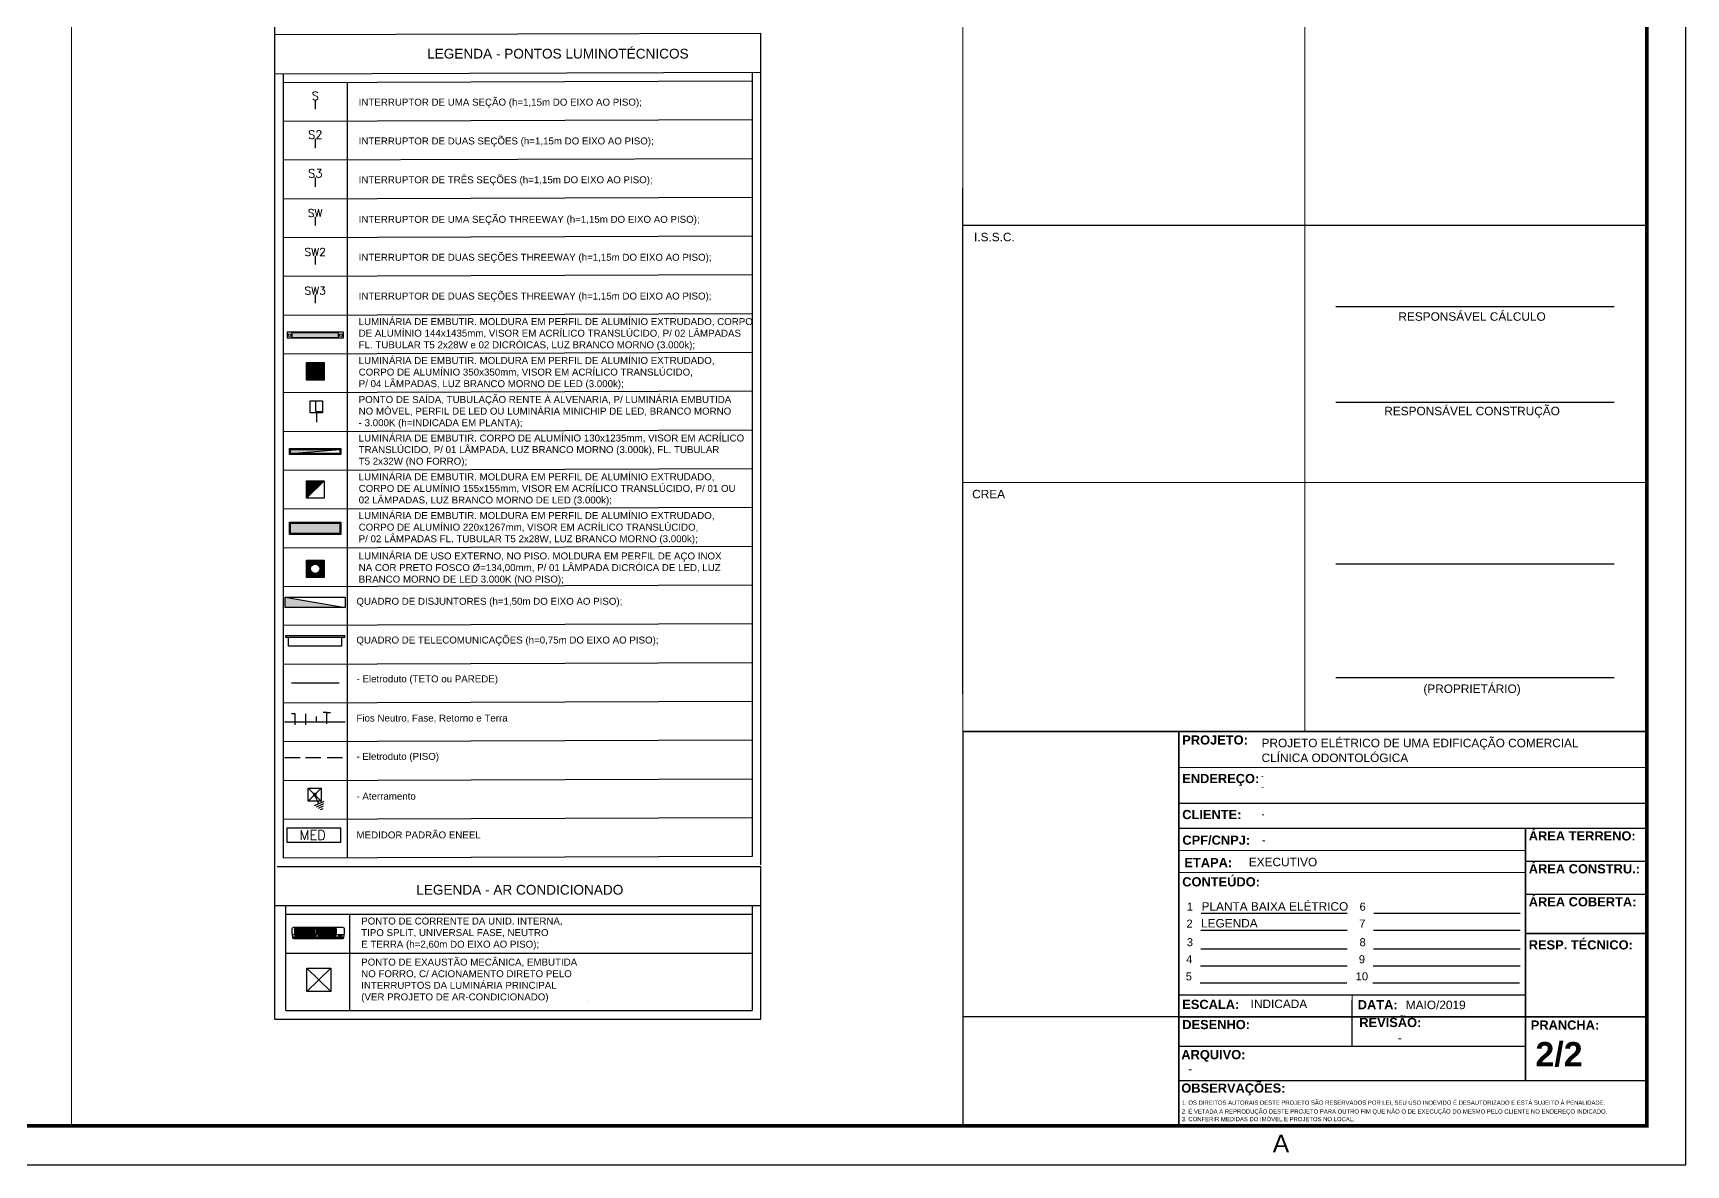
# Model space of a CAD drawing. Header units: millimetres. Extents: x 3040 to 3208, y 298 to 357.
# Drawn here: x 3165.43 to 3207.71, y 297.86 to 326.83 of the extents above; entities that cross this region are included whole.
import ezdxf
from ezdxf.enums import TextEntityAlignment as Align

# ---------------------------------------------------------------- set-up
doc = ezdxf.new("R2010")
doc.units = ezdxf.units.MM
doc.header["$MEASUREMENT"] = 0
doc.linetypes.add('CONTINU', pattern=[0])
doc.linetypes.add('HIDDEN', pattern=[0.375, 0.25, -0.125])
doc.layers.get('0').update_dxf_attribs({"linetype": 'CONTINUOUS'})
for name, color, linetype in [('Ar condicionado', 3, 'CONTINUOUS'), ('E-txt-g', 3, 'CONTINUOUS'), ('eletroduto parede e teto', 2, 'CONTINU'), ('Especificações', 3, 'CONTINUOUS'), ("LINHA - PROJETU'S", 1, 'CONTINUOUS'), ('LUMINO', 4, 'CONTINUOUS'), ('P2', 1, 'CONTINUOUS'), ('PL3', 3, 'CONTINUOUS'), ('Pontos Elétricos e Luminotécnica', 3, 'CONTINUOUS'), ('Pontos Luminotécnicos', 3, 'CONTINUOUS'), ('PONTOS_ELETRICOS', 2, 'CONTINUOUS'), ("PRANCHA - PROJETU'S", 7, 'CONTINUOUS'), ('projeção', 6, 'CONTINUOUS'), ('TEXTO', 2, 'CONTINUOUS'), ('TXT_0', 7, 'CONTINUOUS')]:
    doc.layers.add(name, color=color, linetype=linetype)
doc.styles.add('ARIAL', font='arial.ttf', dxfattribs={"height": 2})
doc.styles.add('F2', font='ARIALN.TTF')
doc.styles.add('HELVET', font='HELVET.SHX')
doc.styles.add('PADRAO_TXT', font='romans.shx')
doc.styles.add('ROMANS', font='romans.shx', dxfattribs={"height": 0.1})

# ---------------------------------------------------------------- blocks, each defined once
blk = doc.blocks.new('Interruptor 1S')
at = {"layer": 'PL3'}
blk.add_line((0, 0.08), (0, 0), dxfattribs=at)
at = {"layer": 'PL3', "style": 'ROMANS'}
blk.add_text('S', height=0.072, dxfattribs=at).set_placement((0, 0.116), align=Align.MIDDLE)
blk = doc.blocks.new('interruptor tw duplo')
at = {"layer": 'PL3'}
blk.add_line((0, 0.111), (0, 0), dxfattribs=at)
at = {"layer": 'PL3', "style": 'ROMANS'}
blk.add_text('SW2', height=0.0995, dxfattribs=at).set_placement((0, 0.16), align=Align.MIDDLE)
blk = doc.blocks.new('interruptor threeway simples.01')
at = {"layer": 'PL3'}
blk.add_line((0, 2.48), (0, 0), dxfattribs=at)
at = {"layer": 'PL3', "style": 'ROMANS'}
blk.add_text('SW', height=2.231, dxfattribs=at).set_placement((0, 3.59), align=Align.MIDDLE)
blk = doc.blocks.new('INTERRUPTOR 2.01')
at = {"layer": 'Pontos Elétricos e Luminotécnica'}
blk.add_line((0, 2.68), (0, 0.01), dxfattribs=at)
at = {"layer": 'Pontos Elétricos e Luminotécnica', "style": 'ROMANS'}
blk.add_text('S2', height=2.396, dxfattribs=at).set_placement((0, 3.87), align=Align.MIDDLE)
blk = doc.blocks.new('INTERRUPTOR 3.01')
at = {"layer": 'Pontos Elétricos e Luminotécnica'}
blk.add_line((0, 2.66), (0, 0), dxfattribs=at)
at = {"layer": 'Pontos Elétricos e Luminotécnica', "style": 'ROMANS'}
blk.add_text('S3', height=2.396, dxfattribs=at).set_placement((0, 3.86), align=Align.MIDDLE)
blk = doc.blocks.new('INTERRUPTOR THREEWAY.01')
at = {"layer": 'Pontos Elétricos e Luminotécnica'}
blk.add_line((0, 2.48), (0, 0), dxfattribs=at)
at = {"layer": 'Pontos Elétricos e Luminotécnica', "style": 'ROMANS'}
blk.add_text('SW3', height=2.231, dxfattribs=at).set_placement((0, 3.59), align=Align.MIDDLE)
blk = doc.blocks.new('1111')
at = {"layer": 'Pontos Luminotécnicos'}
h = blk.add_hatch(color=9, dxfattribs=at)
h.dxf.hatch_style = 1
h.paths.add_polyline_path([(-1.3125, -0.134), (-0.1225, -0.134), (-0.1225, -0.01), (-1.3125, -0.01)])
for points in [[(-1.435, -0.144), (0, -0.144), (0, 0), (-1.435, 0)], [(-1.3125, -0.134), (-0.1225, -0.134), (-0.1225, -0.01), (-1.3125, -0.01)]]:
    blk.add_lwpolyline(points, close=True, dxfattribs=at)
for centre in [(-1.37375, -0.072), (-0.06125, -0.072)]:
    blk.add_circle(centre, 0.03675, dxfattribs=at)
blk = doc.blocks.new('PONTO PERFIL.01')
at = {"layer": 'Especificações'}
h = blk.add_hatch(dxfattribs=at)
h.set_pattern_fill('ANGLE', color=9)
h.set_pattern_definition([(0, (-4765.716, 106.664), (0, 6.985), [5.08, -1.905]), (90, (-4765.716, 106.664), (-6.985, 4e-16), [5.08, -1.905])])
h.paths.add_polyline_path([(-1.75, 6.12), (1.75, 6.12), (1.75, 2.62), (-1.75, 2.62)])
at = {"layer": 'PL3'}
blk.add_line((0, 2.62), (0, 0), dxfattribs=at)
at = {"layer": 'Pontos Luminotécnicos'}
blk.add_lwpolyline([(-1.75, 6.12), (1.75, 6.12), (1.75, 2.62), (-1.75, 2.62)], close=True, dxfattribs=at)
blk = doc.blocks.new('ar projeção.01')
at = {"layer": 'projeção', "ltscale": 0.5}
for p, q in [((-0.49, -0.14), (0.49, -0.14)), ((-0.485, -0.181), (0.485, -0.181)), ((-0.481, -0.201), (0.481, -0.201)), ((-0.471, -0.214), (0.471, -0.214)), ((-0.455, -0.14), (-0.44, -0.16)), ((-0.452, -0.021), (-0.452, -0.123)), ((-0.452, -0.021), (-0.175, -0.021)), ((-0.452, -0.034), (-0.07, -0.034)), ((-0.452, -0.048), (-0.07, -0.048)), ((-0.452, -0.06), (-0.07, -0.06)), ((-0.452, -0.073), (-0.07, -0.073)), ((-0.452, -0.085), (-0.07, -0.085)), ((-0.452, -0.098), (-0.07, -0.098)), ((-0.452, -0.11), (-0.07, -0.11)), ((-0.452, -0.123), (-0.175, -0.123)), ((-0.44, -0.16), (-0.05, -0.16)), ((-0.406, -0.021), (-0.406, -0.123)), ((-0.36, -0.021), (-0.36, -0.123)), ((-0.314, -0.021), (-0.314, -0.123)), ((-0.267, -0.021), (-0.267, -0.123)), ((-0.221, -0.021), (-0.221, -0.123)), ((-0.175, -0.021), (0.343, -0.021)), ((-0.175, -0.021), (-0.175, -0.123)), ((-0.175, -0.123), (0.343, -0.123)), ((-0.129, -0.021), (-0.129, -0.123)), ((-0.07, -0.021), (-0.07, -0.123)), ((-0.034, -0.14), (-0.05, -0.16)), ((-0.04, -0.021), (-0.04, -0.123)), ((-0.04, -0.034), (0.343, -0.034)), ((-0.04, -0.048), (0.343, -0.048)), ((-0.04, -0.06), (0.343, -0.06)), ((-0.04, -0.073), (0.343, -0.073)), ((-0.04, -0.085), (0.343, -0.085)), ((-0.04, -0.098), (0.343, -0.098)), ((-0.04, -0.11), (0.343, -0.11)), ((-0.01, -0.14), (0.006, -0.16)), ((0.006, -0.16), (0.335, -0.16)), ((0.019, -0.021), (0.019, -0.123)), ((0.065, -0.021), (0.065, -0.123)), ((0.111, -0.021), (0.111, -0.123)), ((0.158, -0.021), (0.158, -0.123)), ((0.204, -0.021), (0.204, -0.123)), ((0.25, -0.021), (0.25, -0.123)), ((0.296, -0.021), (0.296, -0.123)), ((0.35, -0.14), (0.335, -0.16)), ((0.343, -0.021), (0.343, -0.123)), ((0.376, -0.14), (0.391, -0.16)), ((0.391, -0.16), (0.44, -0.16)), ((0.455, -0.14), (0.44, -0.16))]:
    blk.add_line(p, q, dxfattribs=at)
blk.add_lwpolyline([(-0.453, -0.22, -0.36397), (-0.483, -0.195), (-0.495, -0.105), (-0.495, -0.03, -0.414214), (-0.465, 0), (0.465, 0, -0.414214), (0.495, -0.03), (0.495, -0.105), (0.483, -0.195, -0.36397), (0.453, -0.22)], format="xyb", close=True, dxfattribs=at)
blk = doc.blocks.new('*U301', base_point=(8491.6, 4881.8))
at = {"linetype": 'Continuous'}
for p, q in [((8479.6, 4869.8), (8503.6, 4893.8)), ((8479.6, 4893.8), (8503.6, 4869.8)), ((8479.6, 4893.8), (8503.6, 4893.8)), ((8479.6, 4869.8), (8479.6, 4893.8)), ((8508, 4889.4), (8493.3, 4882.6)), ((8503.6, 4893.8), (8503.6, 4869.8)), ((8503.8, 4898.5), (8512.2, 4880.3)), ((8508.3, 4897.8), (8514.6, 4884.2)), ((8512.8, 4897.1), (8517, 4888)), ((8517.2, 4896.4), (8519.3, 4891.9)), ((8503.6, 4869.8), (8479.6, 4869.8))]:
    blk.add_line(p, q, dxfattribs=at)
at = {"linetype": 'Continuous', "const_width": 3.68}
blk.add_lwpolyline([(8489.7, 4881.8, 1), (8493.4, 4881.8, 1)], format="xyb", close=True, dxfattribs=at)
blk = doc.blocks.new('medi')
at = {"layer": 'PONTOS_ELETRICOS'}
blk.add_lwpolyline([(-0.282, -0.074), (0.282, -0.074), (0.282, 0.074), (-0.282, 0.074)], close=True, dxfattribs=at)
at = {"layer": 'TXT_0', "style": 'PADRAO_TXT'}
blk.add_text('MED', height=0.1, dxfattribs=at).set_placement((-0.148, -0.049))
blk = doc.blocks.new('ADFSGASDFG')
at = {"layer": "PRANCHA - PROJETU'S", "color": 1}
blk.add_lwpolyline([(276.578, 47.946), (360.678, 47.946), (360.678, 107.346), (276.578, 107.346)], close=True, dxfattribs=at)
at = {"layer": "PRANCHA - PROJETU'S", "color": 4, "const_width": 0.1}
blk.add_lwpolyline([(279.078, 106.346), (359.678, 106.346), (359.678, 48.946), (279.078, 48.946)], close=True, dxfattribs=at)

msp = doc.modelspace()

# ---------------------------------------------------------------- hatches: boundary and pattern name
at = {"layer": 'Pontos Elétricos e Luminotécnica'}
msp.add_hatch(color=254, dxfattribs=at).paths.add_polyline_path([(3173.413, 312.129), (3171.88, 312.392), (3171.88, 312.129)])
at = {"layer": 'Pontos Luminotécnicos'}
h = msp.add_hatch(color=9, dxfattribs=at)
h.dxf.hatch_style = 1
h.paths.add_polyline_path([(3172.425, 317.948), (3172.871, 317.948), (3172.871, 318.394), (3172.425, 318.394)])
at = {"layer": 'Pontos Luminotécnicos', "ltscale": 0.05}
h = msp.add_hatch(color=9, dxfattribs=at)
h.dxf.hatch_style = 1
h.paths.add_polyline_path([(3173.277, 316.174), (3172.018, 316.174), (3172.018, 316.071)])
h = msp.add_hatch(color=9, dxfattribs=at)
h.dxf.hatch_style = 1
h.paths.add_polyline_path([(3172.871, 315.371), (3172.425, 315.371), (3172.425, 314.925)])
h = msp.add_hatch(color=9, dxfattribs=at)
h.dxf.hatch_style = 1
h.paths.add_polyline_path([(3172.018, 314.285), (3173.277, 314.285), (3173.277, 314.026), (3172.018, 314.026)])
at = {"layer": 'Pontos Luminotécnicos'}
h = msp.add_hatch(color=251, dxfattribs=at)
h.dxf.hatch_style = 1
h.paths.add_polyline_path([(3172.871, 313.343), (3172.425, 313.343), (3172.425, 312.897), (3172.871, 312.897)])
h.paths.add_polyline_path([(3172.769, 313.12, -1), (3172.527, 313.12, -1)], flags=16)

# ---------------------------------------------------------------- linework, layer by layer
at = {"color": 5}
for p, q in [((3171.612, 326.787), (3171.612, 351.181)), ((3171.612, 326.787), (3184.042, 326.828)), ((3171.612, 305.5), (3171.612, 326.787)), ((3184.042, 305.541), (3184.042, 326.828)), ((3171.612, 325.787), (3184.042, 325.829)), ((3171.612, 301.594), (3171.612, 305.5)), ((3171.672, 305.5), (3184.042, 305.5)), ((3184.042, 301.594), (3184.042, 305.5)), ((3171.612, 304.501), (3184.042, 304.501)), ((3179.629, 302.072), (3179.629, 302.072)), ((3171.612, 301.594), (3184.042, 301.594))]:
    msp.add_line(p, q, dxfattribs=at)
at = {"color": 4}
msp.add_line((3206.712, 308.749), (3206.712, 328.484), dxfattribs=at)
at = {"color": 250}
for p, q in [((3171.834, 305.722), (3171.836, 325.788)), ((3171.834, 325.566), (3183.82, 325.607)), ((3183.82, 325.829), (3183.82, 305.763)), ((3173.462, 325.566), (3173.462, 305.728)), ((3171.834, 324.573), (3183.82, 324.614)), ((3171.834, 324.573), (3183.82, 324.614)), ((3171.834, 323.581), (3183.82, 323.622)), ((3171.834, 323.581), (3183.82, 323.622)), ((3171.834, 322.589), (3183.82, 322.63)), ((3171.834, 322.589), (3183.82, 322.63)), ((3171.834, 321.597), (3183.82, 321.638)), ((3171.834, 321.597), (3183.82, 321.638)), ((3171.834, 320.605), (3183.82, 320.646)), ((3171.834, 319.613), (3183.82, 319.654)), ((3171.834, 318.62), (3183.82, 318.661)), ((3171.834, 317.628), (3183.82, 317.669)), ((3171.834, 316.636), (3183.82, 316.677)), ((3171.834, 315.644), (3183.82, 315.685)), ((3171.834, 314.652), (3183.82, 314.693)), ((3171.834, 313.659), (3183.82, 313.7)), ((3171.834, 312.667), (3183.82, 312.708)), ((3171.834, 311.675), (3183.82, 311.716)), ((3171.834, 310.683), (3183.82, 310.724)), ((3171.837, 309.691), (3183.823, 309.732)), ((3171.837, 308.699), (3183.823, 308.74)), ((3171.837, 308.699), (3183.823, 308.74)), ((3171.84, 307.706), (3183.827, 307.747)), ((3171.84, 307.706), (3183.827, 307.747)), ((3171.844, 306.714), (3183.83, 306.755)), ((3171.844, 306.714), (3183.83, 306.755)), ((3171.834, 305.722), (3183.82, 305.763)), ((3171.847, 305.722), (3183.833, 305.763)), ((3171.894, 301.816), (3171.894, 304.501)), ((3183.82, 304.501), (3183.82, 301.816)), ((3171.894, 304.279), (3183.82, 304.279)), ((3171.894, 304.279), (3183.82, 304.279)), ((3173.523, 304.279), (3173.523, 301.816)), ((3171.894, 303.286), (3183.82, 303.286)), ((3171.894, 301.816), (3183.82, 301.816))]:
    msp.add_line(p, q, dxfattribs=at)
at = {"layer": 'E-txt-g'}
for p, q in [((3205.879, 319.82), (3198.753, 319.82)), ((3205.879, 317.371), (3198.753, 317.371)), ((3205.879, 313.242), (3198.753, 313.242)), ((3205.879, 310.327), (3198.753, 310.327))]:
    msp.add_line(p, q, dxfattribs=at)
at = {"layer": "LINHA - PROJETU'S", "color": 1}
msp.add_line((3189.212, 309.908), (3189.212, 322.86), dxfattribs=at)
at = {"layer": "LINHA - PROJETU'S", "color": 1, "const_width": 0.03}
for points in [[(3166.412, 298.865), (3166.412, 356.265), (3166.412, 356.265)], [(3189.212, 308.953), (3189.212, 328.607), (3206.759, 328.607)], [(3197.962, 308.953), (3197.962, 328.607)], [(3206.712, 321.906), (3189.212, 321.906)], [(3206.712, 315.327), (3189.212, 315.327)], [(3206.712, 308.953), (3189.212, 308.953), (3189.212, 298.865)], [(3194.737, 298.865), (3194.737, 308.953)], [(3194.737, 308.035), (3206.712, 308.035)], [(3194.737, 308.035), (3206.712, 308.035)], [(3194.737, 307.116), (3206.712, 307.116)], [(3194.737, 306.477), (3206.712, 306.477)], [(3194.737, 306.477), (3206.712, 306.477)], [(3194.737, 306.477), (3206.712, 306.477)], [(3203.61, 306.477), (3203.61, 300.036)], [(3203.61, 305.913), (3194.737, 305.913)], [(3194.737, 305.913), (3203.61, 305.913)], [(3194.737, 305.349), (3203.61, 305.349)], [(3206.712, 305.635), (3203.61, 305.635)], [(3203.61, 304.791), (3206.712, 304.791)], [(3206.712, 303.791), (3203.61, 303.791)], [(3203.61, 302.212), (3194.737, 302.212)], [(3199.173, 302.212), (3199.173, 300.904)], [(3189.212, 301.657), (3206.712, 301.657)], [(3203.61, 300.904), (3199.173, 300.904), (3199.173, 301.657)], [(3203.61, 301.657), (3203.61, 300.904)], [(3199.173, 300.904), (3194.737, 300.904)], [(3206.712, 300.024), (3194.737, 300.024)]]:
    msp.add_lwpolyline(points, dxfattribs=at)
at = {"layer": "LINHA - PROJETU'S", "color": 1}
for points in [[(3194.737, 308.953), (3194.737, 298.865)], [(3203.61, 301.657), (3203.61, 300.036)]]:
    msp.add_lwpolyline(points, dxfattribs=at)
at = {"layer": 'LUMINO'}
for p, q in [((3172.04, 310.198), (3173.261, 310.198)), ((3171.858, 309.201), (3173.415, 309.201)), ((3171.859, 309.201), (3172.254, 309.201)), ((3172.131, 309.409), (3172.036, 309.409)), ((3172.131, 309.125), (3172.131, 309.409)), ((3172.408, 309.125), (3172.408, 309.409)), ((3172.679, 309.201), (3172.679, 309.343)), ((3172.942, 309.438), (3172.847, 309.438)), ((3172.942, 309.154), (3172.942, 309.438)), ((3172.942, 309.438), (3173.036, 309.438)), ((3171.862, 308.291), (3172.257, 308.291)), ((3172.398, 308.291), (3172.793, 308.291)), ((3172.952, 308.291), (3173.347, 308.291))]:
    msp.add_line(p, q, dxfattribs=at)
at = {"layer": 'P2'}
msp.add_line((3206.712, 308.953), (3189.212, 308.953), dxfattribs=at)
at = {"layer": 'Pontos Elétricos e Luminotécnica'}
msp.add_line((3171.88, 312.392), (3173.413, 312.129), dxfattribs=at)
for points in [[(3173.413, 312.392), (3173.413, 312.129), (3171.88, 312.129), (3171.88, 312.392)], [(3173.4, 311.4), (3171.885, 311.4), (3171.885, 311.373), (3173.4, 311.373)]]:
    msp.add_lwpolyline(points, close=True, dxfattribs=at)
msp.add_lwpolyline([(3173.318, 311.373), (3173.318, 311.139), (3171.966, 311.139), (3171.966, 311.373)], dxfattribs=at)
at = {"layer": 'Pontos Luminotécnicos', "ltscale": 0.05}
msp.add_line((3172.018, 316.071), (3173.277, 316.174), dxfattribs=at)
at = {"layer": 'Pontos Luminotécnicos', "ltscale": 0.5}
msp.add_line((3172.425, 314.925), (3172.871, 315.371), dxfattribs=at)
at = {"layer": 'Pontos Luminotécnicos', "color": 6, "linetype": 'HIDDEN', "ltscale": 10}
for p, q in [((3173.045, 302.305), (3172.432, 302.903)), ((3172.432, 302.305), (3173.045, 302.903))]:
    msp.add_line(p, q, dxfattribs=at)
at = {"layer": 'Pontos Luminotécnicos', "ltscale": 0.5}
for points in [[(3172.425, 318.394), (3172.871, 318.394), (3172.871, 317.948), (3172.425, 317.948)], [(3172.425, 315.371), (3172.871, 315.371), (3172.871, 314.925), (3172.425, 314.925)], [(3172.425, 313.343), (3172.871, 313.343), (3172.871, 312.897), (3172.425, 312.897)]]:
    msp.add_lwpolyline(points, close=True, dxfattribs=at)
at = {"layer": 'Pontos Luminotécnicos', "ltscale": 0.05}
for points in [[(3171.992, 316.2), (3173.304, 316.2), (3173.304, 316.044), (3171.992, 316.044)], [(3172.018, 316.174), (3173.277, 316.174), (3173.277, 316.071), (3172.018, 316.071)], [(3171.992, 314.311), (3173.304, 314.311), (3173.304, 314), (3171.992, 314)], [(3172.018, 314.285), (3173.277, 314.285), (3173.277, 314.026), (3172.018, 314.026)]]:
    msp.add_lwpolyline(points, close=True, dxfattribs=at)
at = {"layer": 'Pontos Luminotécnicos', "ltscale": 10}
msp.add_lwpolyline([(3172.432, 302.903), (3173.045, 302.903), (3173.045, 302.305), (3172.432, 302.305)], close=True, dxfattribs=at)
at = {"layer": 'Pontos Luminotécnicos'}
msp.add_circle((3172.648, 313.12), 0.121, dxfattribs=at)
at = {"layer": "PRANCHA - PROJETU'S", "color": 1}
for p, q in [((3189.212, 308.953), (3189.212, 298.865)), ((3199.173, 301.657), (3199.173, 302.083)), ((3194.737, 301.657), (3189.212, 301.657)), ((3194.737, 300.024), (3206.712, 300.024))]:
    msp.add_line(p, q, dxfattribs=at)
at = {"layer": "PRANCHA - PROJETU'S"}
for p, q in [((3206.712, 308.953), (3206.712, 298.865)), ((3189.212, 298.865), (3206.712, 298.865)), ((3189.212, 298.865), (3206.712, 298.865)), ((3189.212, 298.865), (3206.712, 298.865)), ((3190.984, 298.865), (3206.712, 298.865)), ((3195.549, 298.865), (3206.387, 298.865)), ((3195.549, 298.865), (3206.712, 298.865))]:
    msp.add_line(p, q, dxfattribs=at)
at = {"layer": "PRANCHA - PROJETU'S", "color": 6}
for p, q in [((3195.31, 304.304), (3199.048, 304.304)), ((3199.729, 304.304), (3203.09, 304.304)), ((3199.729, 304.304), (3203.468, 304.304)), ((3195.301, 303.871), (3199.048, 303.871)), ((3199.72, 303.87), (3203.468, 303.87)), ((3195.301, 303.396), (3199.048, 303.396)), ((3199.72, 303.395), (3203.468, 303.395)), ((3195.292, 302.959), (3199.048, 302.959)), ((3195.292, 302.959), (3199.048, 302.959)), ((3199.711, 302.959), (3203.468, 302.959)), ((3199.711, 302.959), (3203.468, 302.959)), ((3195.283, 302.522), (3199.039, 302.522)), ((3195.283, 302.522), (3199.039, 302.522)), ((3199.702, 302.522), (3203.458, 302.522)), ((3199.702, 302.522), (3203.458, 302.522))]:
    msp.add_line(p, q, dxfattribs=at)
at = {"layer": "PRANCHA - PROJETU'S", "color": 1}
for points in [[(3206.712, 308.953), (3189.212, 308.953), (3189.212, 298.865)], [(3194.737, 301.309), (3194.737, 308.953)], [(3203.61, 300.036), (3203.61, 306.477)], [(3203.61, 304.791), (3206.712, 304.791)], [(3203.61, 303.791), (3206.712, 303.791)], [(3206.712, 302.083), (3206.752, 302.083)], [(3194.737, 301.657), (3206.712, 301.657)], [(3199.173, 300.904), (3199.173, 301.657)], [(3194.737, 298.865), (3194.737, 301.309)], [(3203.61, 301.309), (3203.61, 301.311)], [(3194.737, 300.904), (3203.61, 300.904)]]:
    msp.add_lwpolyline(points, dxfattribs=at)

# ---------------------------------------------------------------- block references
at = {"layer": 'Ar condicionado', "xscale": 1.345023136213712, "yscale": 1.345023136213712, "zscale": 1.345023136213712}
msp.add_blockref('ar projeção.01', (3172.721, 303.947), dxfattribs=at)
at = {"layer": 'eletroduto parede e teto', "xscale": 2.456999999999999, "yscale": 2.456999999999999, "zscale": 2.456999999999999}
msp.add_blockref('medi', (3172.609, 306.302), dxfattribs=at)
at = {"layer": 'LUMINO', "xscale": 0.0138673375169605, "yscale": 0.0138673375169605, "zscale": 0.0138673375169605, "rotation": 270}
msp.add_blockref('*U301', (3172.636, 307.336), dxfattribs=at)
at = {"layer": 'Pontos Elétricos e Luminotécnica'}
for name, p, xscale, yscale, zscale in [('Interruptor 1S', (3172.648, 324.877), 2.960813555714391, 2.960813555714391, 2.960813555714391), ('INTERRUPTOR 2.01', (3172.648, 323.884), 0.0889785, 0.0889785, 0.0889785), ('INTERRUPTOR 3.01', (3172.648, 322.893), 0.0889785, 0.0889785, 0.0889785), ('interruptor threeway simples.01', (3172.648, 321.901), 0.0889785, 0.0889785, 0.0889785), ('interruptor tw duplo', (3172.648, 320.908), 1.993813842236016, 1.993813842236016, 1.993813842236016), ('INTERRUPTOR THREEWAY.01', (3172.648, 319.916), 0.0889785, 0.0889785, 0.0889785)]:
    msp.add_blockref(name, p, dxfattribs=dict(at, xscale=xscale, yscale=yscale, zscale=zscale))
at = {"layer": 'Pontos Luminotécnicos'}
for name, p, xscale, yscale, zscale in [('1111', (3173.366, 319.171), 1.001676231347727, 1.001676231347727, 1.001676231347727), ('PONTO PERFIL.01', (3172.675, 316.873), 0.0889785, 0.0889785, 0.0889785)]:
    msp.add_blockref(name, p, dxfattribs=dict(at, xscale=xscale, yscale=yscale, zscale=zscale))
at = {"layer": "PRANCHA - PROJETU'S", "color": 1}
msp.add_blockref('ADFSGASDFG', (2847.034, 249.919), dxfattribs=at)

# ---------------------------------------------------------------- texts
at = {"layer": "PRANCHA - PROJETU'S", "color": 2, "style": 'ARIAL'}
for s, height, p in [('I.S.S.C.', 0.2168, (3190.021, 321.609)), ('RESPONSÁVEL CÁLCULO', 0.21676, (3202.241, 319.601)), ('RESPONSÁVEL CONSTRUÇÃO', 0.21676, (3202.241, 317.153)), ('CREA', 0.2168, (3189.873, 315.031)), ('(PROPRIETÁRIO)', 0.21676, (3202.24, 310.046))]:
    msp.add_text(s, height=height, dxfattribs=at).set_placement(p, align=Align.MIDDLE)
for s, height, p in [('PROJETO ELÉTRICO DE UMA EDIFICAÇÃO COMERCIAL', 0.21676, (3196.856, 308.553)), ('CLÍNICA ODONTOLÓGICA', 0.21676, (3196.856, 308.174)), ('-', 0.217, (3196.86, 306.072)), ('EXECUTIVO', 0.2168, (3196.529, 305.507)), ('PLANTA BAIXA ELÉTRICO', 0.21676, (3195.321, 304.372)), ('LEGENDA ', 0.2168, (3195.308, 303.942)), ('INDICADA', 0.2168, (3196.576, 301.879)), ('MAIO/2019', 0.2168, (3200.546, 301.852)), ('-', 0.217, (3200.343, 301.007)), ('-', 0.217, (3194.981, 300.212))]:
    msp.add_text(s, height=height, dxfattribs=at).set_placement(p)
at = {"layer": "PRANCHA - PROJETU'S", "style": 'ARIAL'}
for s, height, p in [('1', 0.205, (3194.943, 304.371)), ('6', 0.205, (3199.362, 304.371)), ('2', 0.205, (3194.934, 303.938)), ('7', 0.205, (3199.353, 303.938)), ('3', 0.205, (3194.943, 303.463)), ('8', 0.205, (3199.362, 303.462)), ('4', 0.205, (3194.925, 303.026)), ('9', 0.205, (3199.344, 303.026)), ('5', 0.205, (3194.916, 302.589)), ('10', 0.2047, (3199.263, 302.589)), ('1. OS DIREITOS AUTORAIS DESTE PROJETO SÃO RESERVADOS POR LEI, SEU USO INDEVIDO É DESAUTORIZADO E ESTÁ SUJEITO À PENALIDADE.', 0.108382, (3194.814, 299.405)), ('3. CONFERIR MEDIDAS DO IMÓVEL E PROJETOS NO LOCAL.', 0.10838, (3194.814, 298.984)), ('2. É VETADA A REPRODUÇÃO DESTE PROJETO PARA OUTRO FIM QUE NÃO O DE EXECUÇÃO DO MESMO PELO CLIENTE NO ENDEREÇO INDICADO.', 0.108382, (3194.814, 299.179))]:
    msp.add_text(s, height=height, dxfattribs=at).set_placement(p)
at = {"layer": "PRANCHA - PROJETU'S", "color": 50, "linetype": 'Continuous', "style": 'ARIAL'}
msp.add_text('A', height=0.45, dxfattribs=at).set_placement((3197.352, 298.415), align=Align.MIDDLE)
at = {"layer": "PRANCHA - PROJETU'S", "color": 3, "char_height": 0.23508, "width": 8.80966, "attachment_point": 1, "style": 'HELVET'}
for s, insert in [('{\\fArial|b1|i0|c0|p34;PROJETO:}', (3194.827, 308.857)), ('{\\fArial|b1|i0|c0|p34;ENDEREÇO:}', (3194.827, 307.87)), ('{\\fArial|b1|i0|c0|p34;CLIENTE:}', (3194.827, 306.949)), ('{\\fArial|b1|i0|c0|p34;CPF/CNPJ:}', (3194.83, 306.294)), ('{\\fArial|b1|i0|c0|p34;ÁREA TERRENO:}', (3203.691, 306.403)), ('{\\fArial|b1|i0|c0|p34;ETAPA:}', (3194.882, 305.719)), ('{\\fArial|b1|i0|c0|p34;CONTEÚDO:}', (3194.827, 305.227)), ('{\\fArial|b1|i0|c0|p34;ÁREA CONSTRU.:}', (3203.691, 305.56)), ('{\\fArial|b1|i0|c0|p34;ÁREA COBERTA:}', (3203.691, 304.716)), ('{\\fArial|b1|i0|c0|p34;RESP. TÉCNICO:}', (3203.691, 303.614)), ('{\\fArial|b1|i0|c0|p34;ESCALA:}', (3194.827, 302.091)), ('{\\fArial|b1|i0|c0|p34;DATA:}', (3199.316, 302.083)), ('{\\fArial|b1|i0|c0|p34;DESENHO:}', (3194.827, 301.575)), ('{\\fArial|b1|i0|c0|p34;REVISÃO:}', (3199.356, 301.628)), ('{\\fArial|b1|i0|c0|p34;PRANCHA:}', (3203.743, 301.563)), ('{\\fArial|b1|i0|c0|p34;ARQUIVO:}', (3194.803, 300.806)), ('{\\fArial|b1|i0|c0|p34;OBSERVAÇÕES:}', (3194.803, 299.949))]:
    msp.add_mtext(s, dxfattribs=dict(at, insert=insert))
at = {"layer": "PRANCHA - PROJETU'S", "color": 2, "insert": (3203.861, 301.01), "char_height": 0.62207, "width": 23.31203, "attachment_point": 1, "style": 'HELVET'}
msp.add_mtext('{\\fArial|b1|i0|c0|p34;2/2}', dxfattribs=at)
at = {"layer": 'TEXTO', "color": 2, "style": 'ARIAL'}
for s, p in [('LEGENDA - PONTOS LUMINOTÉCNICOS', (3178.854, 326.176)), ('LEGENDA - AR CONDICIONADO', (3177.879, 304.782))]:
    msp.add_text(s, height=0.24914, dxfattribs=at).set_placement(p, align=Align.CENTER)
at = {"layer": 'TEXTO', "color": 2, "style": 'F2'}
for p in [(3196.839, 307.731), (3196.848, 307.449), (3196.856, 306.755)]:
    msp.add_text('-', height=0.179, dxfattribs=at).set_placement(p)
at = {"layer": 'TEXTO', "char_height": 0.17796, "attachment_point": 4, "style": 'ARIAL'}
for s, insert in [('INTERRUPTOR DE UMA SEÇÃO (h=1,15m DO EIXO AO PISO);', (3173.758, 325.032)), ('INTERRUPTOR DE DUAS SEÇÕES (h=1,15m DO EIXO AO PISO);', (3173.758, 324.039)), ('INTERRUPTOR DE TRÊS SEÇÕES (h=1,15m DO EIXO AO PISO);', (3173.758, 323.047)), ('INTERRUPTOR DE UMA SEÇÃO THREEWAY (h=1,15m DO EIXO AO PISO);', (3173.758, 322.034)), ('INTERRUPTOR DE DUAS SEÇÕES THREEWAY (h=1,15m DO EIXO AO PISO);', (3173.758, 321.063)), ('INTERRUPTOR DE DUAS SEÇÕES THREEWAY (h=1,15m DO EIXO AO PISO);', (3173.758, 320.071)), ('LUMINÁRIA DE EMBUTIR. MOLDURA EM PERFIL DE ALUMÍNIO EXTRUDADO, CORPO\\PDE ALUMÍNIO 144x1435mm, VISOR EM ACRÍLICO TRANSLÚCIDO, P/ 02 LÂMPADAS\\PFL. TUBULAR T5 2x28W e 02 DICRÓICAS, LUZ BRANCO MORNO (3.000k);', (3173.758, 319.121)), ('LUMINÁRIA DE EMBUTIR. MOLDURA EM PERFIL DE ALUMÍNIO EXTRUDADO,\\PCORPO DE ALUMÍNIO 350x350mm, VISOR EM ACRÍLICO TRANSLÚCIDO,\\PP/ 04 LÂMPADAS, LUZ BRANCO MORNO DE LED (3.000k);', (3173.758, 318.126)), ('PONTO DE SAÍDA, TUBULAÇÃO RENTE À ALVENARIA, P/ LUMINÁRIA EMBUTIDA\\PNO MÓVEL, PERFIL DE LED OU LUMINÁRIA MINICHIP DE LED, BRANCO MORNO\\P- 3.000K (h=INDICADA EM PLANTA);', (3173.758, 317.127)), ('LUMINÁRIA DE EMBUTIR. CORPO DE ALUMÍNIO 130x1235mm, VISOR EM ACRÍLICO\\PTRANSLÚCIDO, P/ 01 LÂMPADA, LUZ BRANCO MORNO (3.000k), FL. TUBULAR\\PT5 2x32W (NO FORRO);', (3173.758, 316.142)), ('LUMINÁRIA DE EMBUTIR. MOLDURA EM PERFIL DE ALUMÍNIO EXTRUDADO,\\PCORPO DE ALUMÍNIO 220x1267mm, VISOR EM ACRÍLICO TRANSLÚCIDO,\\PP/ 02 LÂMPADAS FL. TUBULAR T5 2x28W, LUZ BRANCO MORNO (3.000k);', (3173.758, 314.158)), ('LUMINÁRIA DE USO EXTERNO, NO PISO. MOLDURA EM PERFIL DE AÇO INOX\\PNA COR PRETO FOSCO %%C=134,00mm, P/ 01 LÂMPADA DICRÓICA DE LED, LUZ\\PBRANCO MORNO DE LED 3.000K (NO PISO);', (3173.758, 313.124)), ('QUADRO DE DISJUNTORES (h=1,50m DO EIXO AO PISO);', (3173.7, 312.261)), ('QUADRO DE TELECOMUNICAÇÕES (h=0,75m DO EIXO AO PISO);', (3173.7, 311.269)), ('- Eletroduto (TETO ou PAREDE)', (3173.703, 310.276)), ('Fios Neutro, Fase, Retorno e Terra', (3173.7, 309.284)), ('- Eletroduto (PISO)', (3173.7, 308.292)), ('- Aterramento', (3173.7, 307.3)), ('MEDIDOR PADRÃO ENEEL', (3173.703, 306.308)), ('PONTO DE CORRENTE DA UNID. INTERNA,\\PTIPO SPLIT, UNIVERSAL FASE, NEUTRO\\PE TERRA (h=2,60m DO EIXO AO PISO);', (3173.823, 303.783)), ('PONTO DE EXAUSTÃO MECÂNICA, EMBUTIDA\\PNO FORRO, C/ ACIONAMENTO DIRETO PELO\\PINTERRUPTOS DA LUMINÁRIA PRINCIPAL\\P(VER PROJETO DE AR-CONDICIONADO)', (3173.823, 302.583))]:
    msp.add_mtext(s, dxfattribs=dict(at, insert=insert))
at = {"layer": 'TEXTO', "insert": (3173.758, 315.15), "char_height": 0.17796, "width": 13.42164, "attachment_point": 4, "style": 'ARIAL'}
msp.add_mtext('LUMINÁRIA DE EMBUTIR. MOLDURA EM PERFIL DE ALUMÍNIO EXTRUDADO,\\PCORPO DE ALUMÍNIO 155x155mm, VISOR EM ACRÍLICO TRANSLÚCIDO, P/ 01 OU\\P02 LÂMPADAS, LUZ BRANCO MORNO DE LED (3.000k);', dxfattribs=at)

doc.saveas('drawing.dxf')
